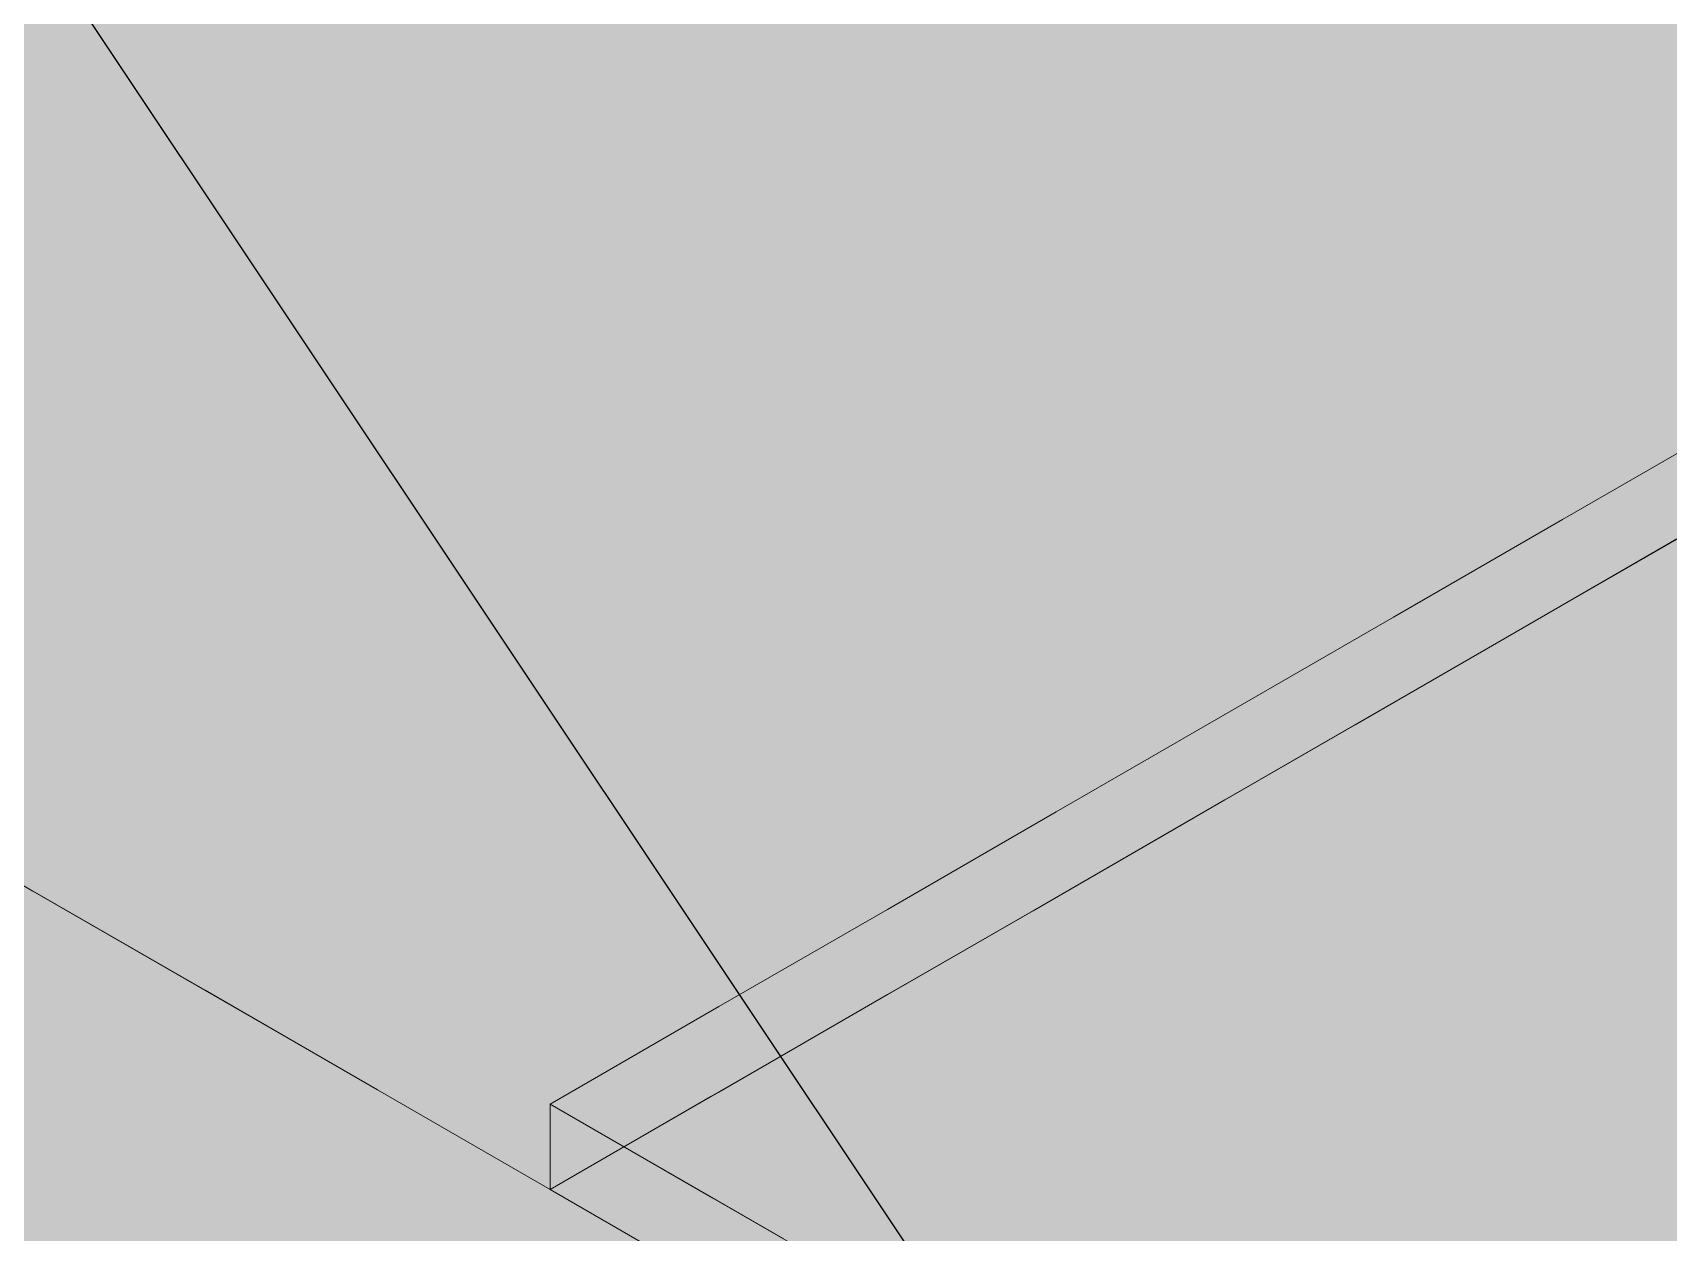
# Model space of a CAD drawing. Header units: metres. Extents: x 349021 to 349543, y 9281040 to 9281959.
# Drawn here: x 349203.2436 to 349203.3652, y 9281042.2012 to 9281042.2904 of the extents above; entities that cross this region are included whole.
import ezdxf

# ---------------------------------------------------------------- set-up
doc = ezdxf.new("R2010")
doc.units = ezdxf.units.M
doc.header["$LTSCALE"] = 0.25
doc.layers.add('ISO-3D', color=7, linetype='CONTINUOUS', lineweight=13)
doc.layers.add('ISO-3D-ARISTAS', color=250, linetype='CONTINUOUS', lineweight=13)
doc.layers.add('LLAMADAS-NUM', color=30, linetype='CONTINUOUS', lineweight=25, true_color=0xc05014)

msp = doc.modelspace()

# ---------------------------------------------------------------- linework, layer by layer
at = {"layer": 'ISO-3D', "true_color": 0x9e9c96}
for points in [[(349203.31838, 9281042.30493), (349203.33128, 9281042.29748), (349203.30584, 9281042.29769), (349203.31874, 9281042.29024)], [(349203.27615, 9281042.30457), (349203.28897, 9281042.29717), (349203.26419, 9281042.29766), (349203.277, 9281042.29026)], [(349203.30093, 9281042.30408), (349203.31374, 9281042.29668), (349203.28897, 9281042.29717), (349203.30178, 9281042.28977)], [(349203.34382, 9281042.30472), (349203.35672, 9281042.29727), (349203.33128, 9281042.29748), (349203.34418, 9281042.29003)], [(349203.36926, 9281042.30451), (349203.38216, 9281042.29707), (349203.35672, 9281042.29727), (349203.36962, 9281042.28983)], [(349203.32571, 9281042.30359), (349203.33852, 9281042.29619), (349203.31374, 9281042.29668), (349203.32656, 9281042.28928)], [(349203.35049, 9281042.3031), (349203.3633, 9281042.29571), (349203.33852, 9281042.29619), (349203.35133, 9281042.2888)], [(349203.37527, 9281042.30261), (349203.38808, 9281042.29522), (349203.3633, 9281042.29571), (349203.37611, 9281042.28831)], [(349203.23941, 9281042.29814), (349203.25222, 9281042.29075), (349203.22744, 9281042.29123), (349203.24025, 9281042.28384)], [(349203.25497, 9281042.2981), (349203.26787, 9281042.29065), (349203.24243, 9281042.29086), (349203.25533, 9281042.28341)], [(349203.26419, 9281042.29766), (349203.277, 9281042.29026), (349203.25222, 9281042.29075), (349203.26503, 9281042.28335)], [(349203.28041, 9281042.29789), (349203.2933, 9281042.29045), (349203.26787, 9281042.29065), (349203.28076, 9281042.28321)], [(349203.30584, 9281042.29769), (349203.31874, 9281042.29024), (349203.2933, 9281042.29045), (349203.3062, 9281042.283)], [(349203.28897, 9281042.29717), (349203.30178, 9281042.28977), (349203.277, 9281042.29026), (349203.28981, 9281042.28286)], [(349203.31374, 9281042.29668), (349203.32656, 9281042.28928), (349203.30178, 9281042.28977), (349203.31459, 9281042.28238)], [(349203.33128, 9281042.29748), (349203.34418, 9281042.29003), (349203.31874, 9281042.29024), (349203.33164, 9281042.28279)], [(349203.35672, 9281042.29727), (349203.36962, 9281042.28983), (349203.34418, 9281042.29003), (349203.35708, 9281042.28259)], [(349203.33852, 9281042.29619), (349203.35133, 9281042.2888), (349203.32656, 9281042.28928), (349203.33937, 9281042.28189)], [(349203.3633, 9281042.29571), (349203.37611, 9281042.28831), (349203.35133, 9281042.2888), (349203.36415, 9281042.2814)], [(349203.24243, 9281042.29086), (349203.25533, 9281042.28341), (349203.22989, 9281042.28362), (349203.24279, 9281042.27617)], [(349203.25222, 9281042.29075), (349203.26503, 9281042.28335), (349203.24025, 9281042.28384), (349203.25307, 9281042.27644)], [(349203.26787, 9281042.29065), (349203.28076, 9281042.28321), (349203.25533, 9281042.28341), (349203.26822, 9281042.27597)], [(349203.2933, 9281042.29045), (349203.3062, 9281042.283), (349203.28076, 9281042.28321), (349203.29366, 9281042.27576)], [(349203.277, 9281042.29026), (349203.28981, 9281042.28286), (349203.26503, 9281042.28335), (349203.27784, 9281042.27595)], [(349203.30178, 9281042.28977), (349203.31459, 9281042.28238), (349203.28981, 9281042.28286), (349203.30262, 9281042.27547)], [(349203.31874, 9281042.29024), (349203.33164, 9281042.28279), (349203.3062, 9281042.283), (349203.3191, 9281042.27555)], [(349203.32656, 9281042.28928), (349203.33937, 9281042.28189), (349203.31459, 9281042.28238), (349203.3274, 9281042.27498)], [(349203.34418, 9281042.29003), (349203.35708, 9281042.28259), (349203.33164, 9281042.28279), (349203.34454, 9281042.27535)], [(349203.36962, 9281042.28983), (349203.38252, 9281042.28238), (349203.35708, 9281042.28259), (349203.36998, 9281042.27514)], [(349203.35133, 9281042.2888), (349203.36415, 9281042.2814), (349203.33937, 9281042.28189), (349203.35218, 9281042.27449)], [(349203.37611, 9281042.28831), (349203.38892, 9281042.28091), (349203.36415, 9281042.2814), (349203.37696, 9281042.274)], [(349203.24025, 9281042.28384), (349203.25307, 9281042.27644), (349203.22829, 9281042.27693), (349203.2411, 9281042.26953)], [(349203.25533, 9281042.28341), (349203.26822, 9281042.27597), (349203.24279, 9281042.27617), (349203.25568, 9281042.26873)], [(349203.26503, 9281042.28335), (349203.27784, 9281042.27595), (349203.25307, 9281042.27644), (349203.26588, 9281042.26904)], [(349203.28076, 9281042.28321), (349203.29366, 9281042.27576), (349203.26822, 9281042.27597), (349203.28112, 9281042.26852)], [(349203.28981, 9281042.28286), (349203.30262, 9281042.27547), (349203.27784, 9281042.27595), (349203.29065, 9281042.26856)], [(349203.3062, 9281042.283), (349203.3191, 9281042.27555), (349203.29366, 9281042.27576), (349203.30656, 9281042.26831)], [(349203.31459, 9281042.28238), (349203.3274, 9281042.27498), (349203.30262, 9281042.27547), (349203.31543, 9281042.26807)], [(349203.33164, 9281042.28279), (349203.34454, 9281042.27535), (349203.3191, 9281042.27555), (349203.332, 9281042.26811)], [(349203.33937, 9281042.28189), (349203.35218, 9281042.27449), (349203.3274, 9281042.27498), (349203.34021, 9281042.26758)], [(349203.35708, 9281042.28259), (349203.36998, 9281042.27514), (349203.34454, 9281042.27535), (349203.35744, 9281042.2679)], [(349203.36415, 9281042.2814), (349203.37696, 9281042.274), (349203.35218, 9281042.27449), (349203.36499, 9281042.26709)], [(349203.24279, 9281042.27617), (349203.25568, 9281042.26873), (349203.23025, 9281042.26893), (349203.24314, 9281042.26149)], [(349203.25307, 9281042.27644), (349203.26588, 9281042.26904), (349203.2411, 9281042.26953), (349203.25391, 9281042.26214)], [(349203.26822, 9281042.27597), (349203.28112, 9281042.26852), (349203.25568, 9281042.26873), (349203.26858, 9281042.26128)], [(349203.27784, 9281042.27595), (349203.29065, 9281042.26856), (349203.26588, 9281042.26904), (349203.27869, 9281042.26165)], [(349203.29366, 9281042.27576), (349203.30656, 9281042.26831), (349203.28112, 9281042.26852), (349203.29402, 9281042.26107)], [(349203.30262, 9281042.27547), (349203.31543, 9281042.26807), (349203.29065, 9281042.26856), (349203.30347, 9281042.26116)], [(349203.3191, 9281042.27555), (349203.332, 9281042.26811), (349203.30656, 9281042.26831), (349203.31946, 9281042.26087)], [(349203.3274, 9281042.27498), (349203.34021, 9281042.26758), (349203.31543, 9281042.26807), (349203.32824, 9281042.26067)], [(349203.34454, 9281042.27535), (349203.35744, 9281042.2679), (349203.332, 9281042.26811), (349203.3449, 9281042.26066)], [(349203.36998, 9281042.27514), (349203.38287, 9281042.26769), (349203.35744, 9281042.2679), (349203.37033, 9281042.26045)], [(349203.35218, 9281042.27449), (349203.36499, 9281042.26709), (349203.34021, 9281042.26758), (349203.35302, 9281042.26019)], [(349203.37696, 9281042.274), (349203.38977, 9281042.26661), (349203.36499, 9281042.26709), (349203.3778, 9281042.2597)], [(349203.2411, 9281042.26953), (349203.25391, 9281042.26214), (349203.22913, 9281042.26262), (349203.24194, 9281042.25523)], [(349203.25568, 9281042.26873), (349203.26858, 9281042.26128), (349203.24314, 9281042.26149), (349203.25604, 9281042.25404)], [(349203.26588, 9281042.26904), (349203.27869, 9281042.26165), (349203.25391, 9281042.26214), (349203.26672, 9281042.25474)], [(349203.28112, 9281042.26852), (349203.29402, 9281042.26107), (349203.26858, 9281042.26128), (349203.28148, 9281042.25383)], [(349203.29065, 9281042.26856), (349203.30347, 9281042.26116), (349203.27869, 9281042.26165), (349203.2915, 9281042.25425)], [(349203.30656, 9281042.26831), (349203.31946, 9281042.26087), (349203.29402, 9281042.26107), (349203.30692, 9281042.25363)], [(349203.31543, 9281042.26807), (349203.32824, 9281042.26067), (349203.30347, 9281042.26116), (349203.31628, 9281042.25376)], [(349203.332, 9281042.26811), (349203.3449, 9281042.26066), (349203.31946, 9281042.26087), (349203.33236, 9281042.25342)], [(349203.34021, 9281042.26758), (349203.35302, 9281042.26019), (349203.32824, 9281042.26067), (349203.34106, 9281042.25328)], [(349203.35744, 9281042.2679), (349203.37033, 9281042.26045), (349203.3449, 9281042.26066), (349203.35779, 9281042.25321)], [(349203.36499, 9281042.26709), (349203.3778, 9281042.2597), (349203.35302, 9281042.26019), (349203.36583, 9281042.25279)], [(349203.24314, 9281042.26149), (349203.25604, 9281042.25404), (349203.2306, 9281042.25425), (349203.2435, 9281042.2468)], [(349203.25391, 9281042.26214), (349203.26672, 9281042.25474), (349203.24194, 9281042.25523), (349203.25475, 9281042.24783)], [(349203.26858, 9281042.26128), (349203.28148, 9281042.25383), (349203.25604, 9281042.25404), (349203.26894, 9281042.24659)], [(349203.27869, 9281042.26165), (349203.2915, 9281042.25425), (349203.26672, 9281042.25474), (349203.27953, 9281042.24734)], [(349203.30347, 9281042.26116), (349203.31628, 9281042.25376), (349203.2915, 9281042.25425), (349203.30431, 9281042.24685)], [(349203.29402, 9281042.26107), (349203.30692, 9281042.25363), (349203.28148, 9281042.25383), (349203.29438, 9281042.24639)], [(349203.31946, 9281042.26087), (349203.33236, 9281042.25342), (349203.30692, 9281042.25363), (349203.31982, 9281042.24618)], [(349203.32824, 9281042.26067), (349203.34106, 9281042.25328), (349203.31628, 9281042.25376), (349203.32909, 9281042.24637)], [(349203.3449, 9281042.26066), (349203.35779, 9281042.25321), (349203.33236, 9281042.25342), (349203.34525, 9281042.24597)], [(349203.35302, 9281042.26019), (349203.36583, 9281042.25279), (349203.34106, 9281042.25328), (349203.35387, 9281042.24588)], [(349203.37033, 9281042.26045), (349203.38323, 9281042.25301), (349203.35779, 9281042.25321), (349203.37069, 9281042.24577)], [(349203.24194, 9281042.25523), (349203.25475, 9281042.24783), (349203.22998, 9281042.24832), (349203.24279, 9281042.24092)], [(349203.25604, 9281042.25404), (349203.26894, 9281042.24659), (349203.2435, 9281042.2468), (349203.2564, 9281042.23935)], [(349203.26672, 9281042.25474), (349203.27953, 9281042.24734), (349203.25475, 9281042.24783), (349203.26757, 9281042.24043)], [(349203.2915, 9281042.25425), (349203.30431, 9281042.24685), (349203.27953, 9281042.24734), (349203.29234, 9281042.23995)], [(349203.28148, 9281042.25383), (349203.29438, 9281042.24639), (349203.26894, 9281042.24659), (349203.28184, 9281042.23915)], [(349203.30692, 9281042.25363), (349203.31982, 9281042.24618), (349203.29438, 9281042.24639), (349203.30728, 9281042.23894)], [(349203.31628, 9281042.25376), (349203.32909, 9281042.24637), (349203.30431, 9281042.24685), (349203.31712, 9281042.23946)], [(349203.33236, 9281042.25342), (349203.34525, 9281042.24597), (349203.31982, 9281042.24618), (349203.33271, 9281042.23873)], [(349203.34106, 9281042.25328), (349203.35387, 9281042.24588), (349203.32909, 9281042.24637), (349203.3419, 9281042.23897)], [(349203.35779, 9281042.25321), (349203.37069, 9281042.24577), (349203.34525, 9281042.24597), (349203.35815, 9281042.23853)], [(349203.25475, 9281042.24783), (349203.26757, 9281042.24043), (349203.24279, 9281042.24092), (349203.2556, 9281042.23352)], [(349203.2435, 9281042.2468), (349203.2564, 9281042.23935), (349203.23096, 9281042.23956), (349203.24386, 9281042.23211)], [(349203.26894, 9281042.24659), (349203.28184, 9281042.23915), (349203.2564, 9281042.23935), (349203.2693, 9281042.23191)], [(349203.27953, 9281042.24734), (349203.29234, 9281042.23995), (349203.26757, 9281042.24043), (349203.28038, 9281042.23304)], [(349203.30431, 9281042.24685), (349203.31712, 9281042.23946), (349203.29234, 9281042.23995), (349203.30516, 9281042.23255)], [(349203.29438, 9281042.24639), (349203.30728, 9281042.23894), (349203.28184, 9281042.23915), (349203.29474, 9281042.2317)], [(349203.31982, 9281042.24618), (349203.33271, 9281042.23873), (349203.30728, 9281042.23894), (349203.32017, 9281042.23149)], [(349203.32909, 9281042.24637), (349203.3419, 9281042.23897), (349203.31712, 9281042.23946), (349203.32993, 9281042.23206)], [(349203.34525, 9281042.24597), (349203.35815, 9281042.23853), (349203.33271, 9281042.23873), (349203.34561, 9281042.23129)], [(349203.37069, 9281042.24577), (349203.38359, 9281042.23832), (349203.35815, 9281042.23853), (349203.37105, 9281042.23108)], [(349203.24279, 9281042.24092), (349203.2556, 9281042.23352), (349203.23082, 9281042.23401), (349203.24363, 9281042.22661)], [(349203.23096, 9281042.23956), (349203.24386, 9281042.23211), (349203.21842, 9281042.23232), (349203.23132, 9281042.22487)], [(349203.2564, 9281042.23935), (349203.2693, 9281042.23191), (349203.24386, 9281042.23211), (349203.25676, 9281042.22467)], [(349203.26757, 9281042.24043), (349203.28038, 9281042.23304), (349203.2556, 9281042.23352), (349203.26841, 9281042.22613)], [(349203.29234, 9281042.23995), (349203.30516, 9281042.23255), (349203.28038, 9281042.23304), (349203.29319, 9281042.22564)], [(349203.31712, 9281042.23946), (349203.32993, 9281042.23206), (349203.30516, 9281042.23255), (349203.31797, 9281042.22515)], [(349203.28184, 9281042.23915), (349203.29474, 9281042.2317), (349203.2693, 9281042.23191), (349203.2822, 9281042.22446)], [(349203.30728, 9281042.23894), (349203.32017, 9281042.23149), (349203.29474, 9281042.2317), (349203.30763, 9281042.22425)], [(349203.33271, 9281042.23873), (349203.34561, 9281042.23129), (349203.32017, 9281042.23149), (349203.33307, 9281042.22405)], [(349203.35815, 9281042.23853), (349203.37105, 9281042.23108), (349203.34561, 9281042.23129), (349203.35851, 9281042.22384)], [(349203.2556, 9281042.23352), (349203.26841, 9281042.22613), (349203.24363, 9281042.22661), (349203.25644, 9281042.21922)], [(349203.24386, 9281042.23211), (349203.25676, 9281042.22467), (349203.23132, 9281042.22487), (349203.24422, 9281042.21743)], [(349203.28038, 9281042.23304), (349203.29319, 9281042.22564), (349203.26841, 9281042.22613), (349203.28122, 9281042.21873)], [(349203.30516, 9281042.23255), (349203.31797, 9281042.22515), (349203.29319, 9281042.22564), (349203.306, 9281042.21824)], [(349203.2693, 9281042.23191), (349203.2822, 9281042.22446), (349203.25676, 9281042.22467), (349203.26966, 9281042.21722)], [(349203.29474, 9281042.2317), (349203.30763, 9281042.22425), (349203.2822, 9281042.22446), (349203.29509, 9281042.21701)], [(349203.32017, 9281042.23149), (349203.33307, 9281042.22405), (349203.30763, 9281042.22425), (349203.32053, 9281042.21681)], [(349203.34561, 9281042.23129), (349203.35851, 9281042.22384), (349203.33307, 9281042.22405), (349203.34597, 9281042.2166)], [(349203.37105, 9281042.23108), (349203.38395, 9281042.22363), (349203.35851, 9281042.22384), (349203.37141, 9281042.21639)], [(349203.26841, 9281042.22613), (349203.28122, 9281042.21873), (349203.25644, 9281042.21922), (349203.26925, 9281042.21182)], [(349203.23132, 9281042.22487), (349203.24422, 9281042.21743), (349203.21878, 9281042.21763), (349203.23168, 9281042.21019)], [(349203.29319, 9281042.22564), (349203.306, 9281042.21824), (349203.28122, 9281042.21873), (349203.29403, 9281042.21133)], [(349203.25676, 9281042.22467), (349203.26966, 9281042.21722), (349203.24422, 9281042.21743), (349203.25712, 9281042.20998)], [(349203.2822, 9281042.22446), (349203.29509, 9281042.21701), (349203.26966, 9281042.21722), (349203.28255, 9281042.20977)], [(349203.30763, 9281042.22425), (349203.32053, 9281042.21681), (349203.29509, 9281042.21701), (349203.30799, 9281042.20957)], [(349203.33307, 9281042.22405), (349203.34597, 9281042.2166), (349203.32053, 9281042.21681), (349203.33343, 9281042.20936)], [(349203.35851, 9281042.22384), (349203.37141, 9281042.21639), (349203.34597, 9281042.2166), (349203.35887, 9281042.20915)], [(349203.28122, 9281042.21873), (349203.29403, 9281042.21133), (349203.26925, 9281042.21182), (349203.28207, 9281042.20442)], [(349203.24422, 9281042.21743), (349203.25712, 9281042.20998), (349203.23168, 9281042.21019), (349203.24458, 9281042.20274)], [(349203.26966, 9281042.21722), (349203.28255, 9281042.20977), (349203.25712, 9281042.20998), (349203.27001, 9281042.20253)], [(349203.29509, 9281042.21701), (349203.30799, 9281042.20957), (349203.28255, 9281042.20977), (349203.29545, 9281042.20233)], [(349203.32053, 9281042.21681), (349203.33343, 9281042.20936), (349203.30799, 9281042.20957), (349203.32089, 9281042.20212)], [(349203.34597, 9281042.2166), (349203.35887, 9281042.20915), (349203.33343, 9281042.20936), (349203.34633, 9281042.20191)], [(349203.37141, 9281042.21639), (349203.3843, 9281042.20895), (349203.35887, 9281042.20915), (349203.37176, 9281042.20171)], [(349203.23168, 9281042.21019), (349203.24458, 9281042.20274), (349203.21914, 9281042.20295), (349203.23204, 9281042.1955)], [(349203.25712, 9281042.20998), (349203.27001, 9281042.20253), (349203.24458, 9281042.20274), (349203.25747, 9281042.19529)], [(349203.28255, 9281042.20977), (349203.29545, 9281042.20233), (349203.27001, 9281042.20253), (349203.28291, 9281042.19509)], [(349203.30799, 9281042.20957), (349203.32089, 9281042.20212), (349203.29545, 9281042.20233), (349203.30835, 9281042.19488)], [(349203.33343, 9281042.20936), (349203.34633, 9281042.20191), (349203.32089, 9281042.20212), (349203.33379, 9281042.19467)], [(349203.35887, 9281042.20915), (349203.37176, 9281042.20171), (349203.34633, 9281042.20191), (349203.35922, 9281042.19447)], [(349203.24458, 9281042.20274), (349203.25747, 9281042.19529), (349203.23204, 9281042.1955), (349203.24493, 9281042.18805)], [(349203.27001, 9281042.20253), (349203.28291, 9281042.19509), (349203.25747, 9281042.19529), (349203.27037, 9281042.18785)], [(349203.29545, 9281042.20233), (349203.30835, 9281042.19488), (349203.28291, 9281042.19509), (349203.29581, 9281042.18764)], [(349203.32089, 9281042.20212), (349203.33379, 9281042.19467), (349203.30835, 9281042.19488), (349203.32125, 9281042.18743)], [(349203.34633, 9281042.20191), (349203.35922, 9281042.19447), (349203.33379, 9281042.19467), (349203.34668, 9281042.18723)], [(349203.37176, 9281042.20171), (349203.38466, 9281042.19426), (349203.35922, 9281042.19447), (349203.37212, 9281042.18702)]]:
    msp.add_solid(points, dxfattribs=at)
at = {"layer": 'ISO-3D', "true_color": 0x22252b}
for points in [[(349203.36985, 9281042.2551), (349203.35731, 9281042.24786), (349203.36985, 9281042.26145), (349203.35731, 9281042.25422)], [(349203.35731, 9281042.24786), (349203.34477, 9281042.24062), (349203.35731, 9281042.25422), (349203.34477, 9281042.24697)], [(349203.34477, 9281042.24062), (349203.33223, 9281042.23339), (349203.34477, 9281042.24697), (349203.33223, 9281042.23973)], [(349203.33223, 9281042.23339), (349203.31969, 9281042.22614), (349203.33223, 9281042.23973), (349203.31969, 9281042.23249)], [(349203.31969, 9281042.22614), (349203.30715, 9281042.21891), (349203.31969, 9281042.23249), (349203.30715, 9281042.22525)], [(349203.30715, 9281042.21891), (349203.29461, 9281042.21166), (349203.30715, 9281042.22525), (349203.29461, 9281042.21802)], [(349203.29461, 9281042.21166), (349203.28207, 9281042.20442), (349203.29461, 9281042.21802), (349203.28207, 9281042.21077)]]:
    msp.add_solid(points, dxfattribs=at)
at = {"layer": 'ISO-3D', "true_color": 0x2b2e35}
for points in [[(349203.36985, 9281042.26145), (349203.38194, 9281042.25447), (349203.35731, 9281042.25422), (349203.3694, 9281042.24723)], [(349203.35731, 9281042.25422), (349203.3694, 9281042.24723), (349203.34477, 9281042.24697), (349203.35686, 9281042.23999)], [(349203.34477, 9281042.24697), (349203.35686, 9281042.23999), (349203.33223, 9281042.23973), (349203.34432, 9281042.23275)], [(349203.3694, 9281042.24723), (349203.3815, 9281042.24024), (349203.35686, 9281042.23999), (349203.36896, 9281042.23301)], [(349203.33223, 9281042.23973), (349203.34432, 9281042.23275), (349203.31969, 9281042.23249), (349203.33178, 9281042.22551)], [(349203.35686, 9281042.23999), (349203.36896, 9281042.23301), (349203.34432, 9281042.23275), (349203.35642, 9281042.22576)], [(349203.31969, 9281042.23249), (349203.33178, 9281042.22551), (349203.30715, 9281042.22525), (349203.31924, 9281042.21827)], [(349203.34432, 9281042.23275), (349203.35642, 9281042.22576), (349203.33178, 9281042.22551), (349203.34388, 9281042.21852)], [(349203.36896, 9281042.23301), (349203.38106, 9281042.22602), (349203.35642, 9281042.22576), (349203.36852, 9281042.21878)], [(349203.30715, 9281042.22525), (349203.31924, 9281042.21827), (349203.29461, 9281042.21802), (349203.3067, 9281042.21103)], [(349203.33178, 9281042.22551), (349203.34388, 9281042.21852), (349203.31924, 9281042.21827), (349203.33134, 9281042.21128)], [(349203.35642, 9281042.22576), (349203.36852, 9281042.21878), (349203.34388, 9281042.21852), (349203.35598, 9281042.21154)], [(349203.36852, 9281042.21878), (349203.38062, 9281042.2118), (349203.35598, 9281042.21154), (349203.36808, 9281042.20455)], [(349203.29461, 9281042.21802), (349203.3067, 9281042.21103), (349203.28207, 9281042.21077), (349203.29416, 9281042.20379)], [(349203.31924, 9281042.21827), (349203.33134, 9281042.21128), (349203.3067, 9281042.21103), (349203.3188, 9281042.20404)], [(349203.34388, 9281042.21852), (349203.35598, 9281042.21154), (349203.33134, 9281042.21128), (349203.34344, 9281042.2043)], [(349203.35598, 9281042.21154), (349203.36808, 9281042.20455), (349203.34344, 9281042.2043), (349203.35554, 9281042.19731)], [(349203.3067, 9281042.21103), (349203.3188, 9281042.20404), (349203.29416, 9281042.20379), (349203.30626, 9281042.19681)], [(349203.33134, 9281042.21128), (349203.34344, 9281042.2043), (349203.3188, 9281042.20404), (349203.3309, 9281042.19706)], [(349203.3188, 9281042.20404), (349203.3309, 9281042.19706), (349203.30626, 9281042.19681), (349203.31836, 9281042.18982)], [(349203.34344, 9281042.2043), (349203.35554, 9281042.19731), (349203.3309, 9281042.19706), (349203.343, 9281042.19007)], [(349203.36808, 9281042.20455), (349203.38018, 9281042.19757), (349203.35554, 9281042.19731), (349203.36764, 9281042.19033)]]:
    msp.add_solid(points, dxfattribs=at)
at = {"layer": 'ISO-3D', "true_color": 0xafa288}
for points in [[(349203.24361, 9281042.21322), (349203.25643, 9281042.20582), (349203.24361, 9281042.22663), (349203.25643, 9281042.21923)], [(349203.25643, 9281042.20582), (349203.26925, 9281042.19841), (349203.25643, 9281042.21923), (349203.26925, 9281042.21183)], [(349203.24361, 9281042.19981), (349203.25643, 9281042.1924), (349203.24361, 9281042.21322), (349203.25643, 9281042.20582)], [(349203.26925, 9281042.19841), (349203.28207, 9281042.19101), (349203.26925, 9281042.21183), (349203.28207, 9281042.20442)], [(349203.25643, 9281042.1924), (349203.26925, 9281042.185), (349203.25643, 9281042.20582), (349203.26925, 9281042.19841)], [(349203.28207, 9281042.19101), (349203.29073, 9281042.18601), (349203.28207, 9281042.20442), (349203.29073, 9281042.19942)]]:
    msp.add_solid(points, dxfattribs=at)
at = {"layer": 'ISO-3D', "true_color": 0x4d525e}
for points in [[(349203.28207, 9281042.20442), (349203.29073, 9281042.19942), (349203.28207, 9281042.21077), (349203.29073, 9281042.20578)], [(349203.29073, 9281042.19942), (349203.29939, 9281042.19442), (349203.29073, 9281042.20578), (349203.29939, 9281042.20077)]]:
    msp.add_solid(points, dxfattribs=at)
at = {"layer": 'ISO-3D-ARISTAS', "color": 250}
for p, q in [((349203.35731, 9281042.25422), (349203.36985, 9281042.26145)), ((349203.35731, 9281042.25422), (349203.36985, 9281042.26145)), ((349203.36985, 9281042.2551), (349203.35731, 9281042.24786)), ((349203.34477, 9281042.24697), (349203.35731, 9281042.25422)), ((349203.34477, 9281042.24697), (349203.35731, 9281042.25422)), ((349203.36583, 9281042.25279), (349203.35387, 9281042.24588)), ((349203.35731, 9281042.24786), (349203.34477, 9281042.24062)), ((349203.33223, 9281042.23973), (349203.34477, 9281042.24697)), ((349203.33223, 9281042.23973), (349203.34477, 9281042.24697)), ((349203.35387, 9281042.24588), (349203.3419, 9281042.23897)), ((349203.34477, 9281042.24062), (349203.33223, 9281042.23339)), ((349203.31969, 9281042.23249), (349203.33223, 9281042.23973)), ((349203.31969, 9281042.23249), (349203.33223, 9281042.23973)), ((349203.3419, 9281042.23897), (349203.32993, 9281042.23206)), ((349203.24363, 9281042.22661), (349203.23082, 9281042.23401)), ((349203.33223, 9281042.23339), (349203.31969, 9281042.22614)), ((349203.30715, 9281042.22525), (349203.31969, 9281042.23249)), ((349203.30715, 9281042.22525), (349203.31969, 9281042.23249)), ((349203.32993, 9281042.23206), (349203.31797, 9281042.22515)), ((349203.25643, 9281042.21923), (349203.24361, 9281042.22663)), ((349203.25644, 9281042.21922), (349203.24363, 9281042.22661)), ((349203.31969, 9281042.22614), (349203.30715, 9281042.21891)), ((349203.29461, 9281042.21802), (349203.30715, 9281042.22525)), ((349203.29461, 9281042.21802), (349203.30715, 9281042.22525)), ((349203.31797, 9281042.22515), (349203.306, 9281042.21824)), ((349203.26925, 9281042.21183), (349203.25643, 9281042.21923)), ((349203.26925, 9281042.21182), (349203.25644, 9281042.21922)), ((349203.30715, 9281042.21891), (349203.29461, 9281042.21166)), ((349203.28207, 9281042.21077), (349203.29461, 9281042.21802)), ((349203.28207, 9281042.21077), (349203.29461, 9281042.21802)), ((349203.306, 9281042.21824), (349203.29403, 9281042.21133)), ((349203.28207, 9281042.20442), (349203.26925, 9281042.21183)), ((349203.28207, 9281042.20442), (349203.26925, 9281042.21182)), ((349203.29461, 9281042.21166), (349203.28207, 9281042.20442)), ((349203.29403, 9281042.21133), (349203.28207, 9281042.20442)), ((349203.28207, 9281042.20442), (349203.28207, 9281042.21077)), ((349203.29416, 9281042.20379), (349203.28207, 9281042.21077)), ((349203.29073, 9281042.20578), (349203.28207, 9281042.21077)), ((349203.28207, 9281042.21077), (349203.28207, 9281042.20442)), ((349203.29939, 9281042.20077), (349203.29073, 9281042.20578)), ((349203.29073, 9281042.19942), (349203.28207, 9281042.20442)), ((349203.28207, 9281042.20442), (349203.29073, 9281042.19942)), ((349203.30626, 9281042.19681), (349203.29416, 9281042.20379))]:
    msp.add_line(p, q, dxfattribs=at)
at = {"layer": 'LLAMADAS-NUM'}
msp.add_line((349203.35499, 9281042.13067), (349203.21717, 9281042.33739), dxfattribs=at)

doc.saveas('drawing.dxf')
